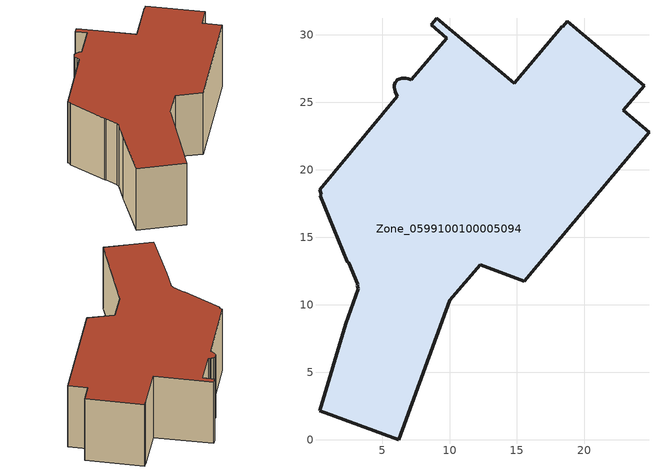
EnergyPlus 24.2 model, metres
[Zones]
Zone_0599100100005094
 floor ground (C_G): 9.05,31.23 14.8,26.41 18.36,30.64 18.4,30.61 18.74,31.02 24.42,26.24 22.89,24.41 24.78,22.8 15.52,11.73 12.27,12.96 10.03,10.35 6.25,0 0.37,2.15 2.31,8.6 3.25,11.19 3.16,11.42 3.19,11.52 2.55,13.11 2.43,13.18 0.42,18.07 0.51,18.18 0.37,18.54 6.11,25.45 5.98,25.78 5.92,26.13 5.92,26.27 5.93,26.38 5.98,26.48 6.04,26.58 6.12,26.66 6.22,26.71 6.46,26.78 6.78,26.78 6.93,26.75 7.17,26.69 9.78,29.77 8.64,30.75 z0
 wall outside (C_F): 9.78,29.77 7.17,26.69 6.93,26.75 6.78,26.78 6.46,26.78 6.22,26.71 6.12,26.66 6.04,26.58 5.98,26.48 5.93,26.38 5.92,26.27 5.92,26.13 5.98,25.78 6.11,25.45 0.37,18.54 0.51,18.18 0.42,18.07 2.43,13.18 2.55,13.11 3.19,11.52 3.16,11.42 3.25,11.19 2.31,8.6 0.37,2.15 6.25,0 10.03,10.35 12.27,12.96 15.52,11.73 24.78,22.8 22.89,24.41 24.42,26.24 18.74,31.02 18.4,30.61 18.36,30.64 14.8,26.41 9.05,31.23 8.64,30.75 9.78,29.77 z0:9.18
 roof outside (C_R): 14.8,26.41 9.05,31.23 8.64,30.75 9.78,29.77 7.17,26.69 6.93,26.75 6.78,26.78 6.46,26.78 6.22,26.71 6.12,26.66 6.04,26.58 5.98,26.48 5.93,26.38 5.92,26.27 5.92,26.13 5.98,25.78 6.11,25.45 0.37,18.54 0.51,18.18 0.42,18.07 2.43,13.18 2.55,13.11 3.19,11.52 3.16,11.42 3.25,11.19 2.31,8.6 0.37,2.15 6.25,0 10.03,10.35 12.27,12.96 15.52,11.73 24.78,22.8 22.89,24.41 24.42,26.24 18.74,31.02 18.4,30.61 18.36,30.64 z9.18
[BUILDING]
Pand.0599100100005094: North Axis=0; Terrain=City; Loads Convergence Tolerance Value=0.04; Temperature Convergence Tolerance Value=0.4; Solar Distribution=FullExterior; Maximum Number of Warmup Days=25; Minimum Number of Warmup Days=1
[Site:Location]
Rotterdam.The.Hague.AP_ZH_NLD Design_Conditions: Latitude=51.96; Longitude=4.45; Time Zone=1; Elevation=-4.5
[SITE:GROUNDTEMPERATURE:BUILDINGSURFACE]
18, 18, 18, 18, 18, 18, 18, 18, 18, 18, 18, 18
[MATERIAL] Thermal Absorptance=0.9; Solar Absorptance=0.7; Visible Absorptance=0.7
Name | Roughness | Thickness | Conductivity | Density | Specific Heat
G.D.2006-2014 | MediumSmooth | 0.15 | 0.06 | 540 | 1210
F.D.2006-2014 | Rough | 0.3 | 0.12 | 1920 | 840
R.D.2006-2014 | MediumRough | 0.2 | 0.08 | 1500 | 1000
[CONSTRUCTION]
C_G: G.D.2006-2014
C_F: F.D.2006-2014
C_R: R.D.2006-2014
[ZONE]
Zone_0599100100005094: Type=1; Multiplier=1; Ceiling Height=Autocalculate; Volume=Autocalculate; Floor Area=autocalculate; Part of Total Floor Area=Yes
[ZONEINFILTRATION:DESIGNFLOWRATE]
Infil_Zone_0599100100005094: Zone or ZoneList or Space or SpaceList=Zone_0599100100005094; Schedule=AlwaysOn; Design Flow Rate Calculation Method=Flow/Area; Flow Rate per Floor Area=0.0021; Constant Term Coefficient=1; Temperature Term Coefficient=0; Velocity Term Coefficient=0; Velocity Squared Term Coefficient=0
[HVACTEMPLATE:ZONE:IDEALLOADSAIRSYSTEM]
Zone_0599100100005094: Maximum Heating Supply Air Temperature=50; Minimum Cooling Supply Air Temperature=13; Maximum Heating Supply Air Humidity Ratio=0.0156; Minimum Cooling Supply Air Humidity Ratio=0.0077; Heating Limit=NoLimit; Cooling Limit=NoLimit; Dehumidification Control Type=ConstantSensibleHeatRatio; Cooling Sensible Heat Ratio=0.7; Dehumidification Setpoint=60; Humidification Control Type=None; Humidification Setpoint=30; Outdoor Air Method=None; Outdoor Air Flow Rate per Person=0.00944; Outdoor Air Flow Rate per Zone Floor Area=0; Outdoor Air Flow Rate per Zone=0; Demand Controlled Ventilation Type=None; Outdoor Air Economizer Type=NoEconomizer; Heat Recovery Type=None; Sensible Heat Recovery Effectiveness=0.7; Latent Heat Recovery Effectiveness=0.65
[ZONECONTROL:THERMOSTAT]
ThermostatControl_Zone_0599100100005094: Zone or ZoneList=Zone_0599100100005094; Control Type Schedule=DualSetpointControlType; Control 1=Thermostat_Zone_0599100100005094; Temperature Difference Between Cutout And Setpoint=0
[THERMOSTATSETPOINT:DUALSETPOINT]
Thermostat_Zone_0599100100005094: Heating Setpoint Temperature Schedule=HeatingSetpoint_Zone_0599100100005094; Cooling Setpoint Temperature Schedule=CoolingSetpoint_Zone_0599100100005094
[SCHEDULE:COMPACT]
HeatingSetpoint_Zone_0599100100005094: Through: 12/31, For: AllDays, Until: 24:00, 21
CoolingSetpoint_Zone_0599100100005094: Through: 12/31, For: AllDays, Until: 24:00, 24
DualSetpointControlType: Through: 12/31, For: AllDays, Until: 24:00, 4
AlwaysOn: Through: 12/31, For: AllDays, Until: 24:00, 1
